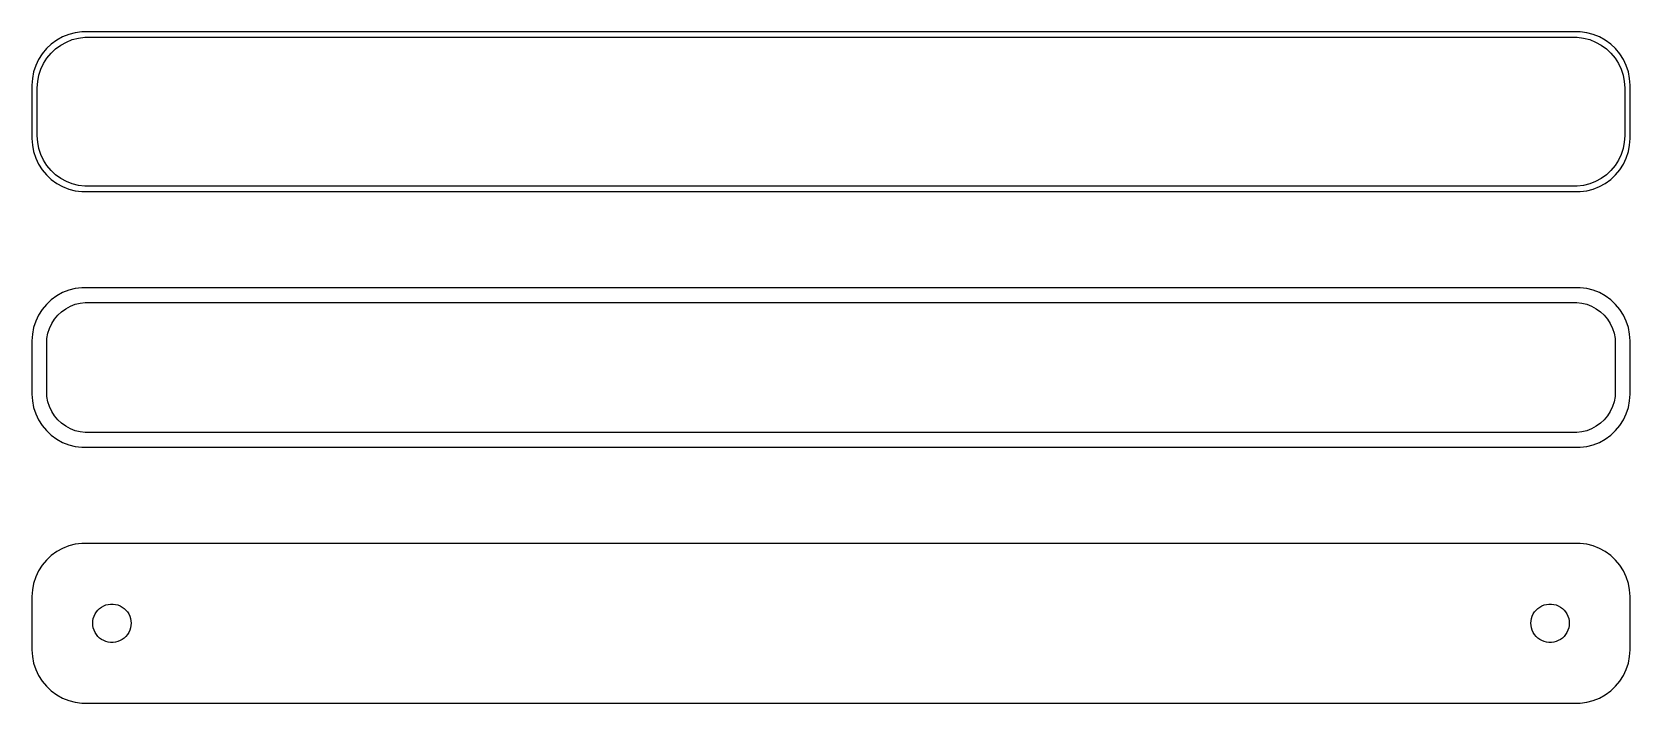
# Model space of a CAD drawing. Header units: metres. Extents: x -75 to 75, y 41 to 103.
import ezdxf

# ---------------------------------------------------------------- set-up
doc = ezdxf.new("R2010")
doc.units = ezdxf.units.M

msp = doc.modelspace()

# ---------------------------------------------------------------- linework, layer by layer
for p, q in [((-73.1871, 102.353), (-73.6448, 101.923)), ((-72.6791, 102.722), (-73.1871, 102.353)), ((-72.7778, 101.91), (-72.2952, 102.261)), ((-72.1289, 103.024), (-72.6791, 102.722)), ((-72.2952, 102.261), (-71.7724, 102.548)), ((-71.5451, 103.255), (-72.1289, 103.024)), ((-71.7724, 102.548), (-71.2178, 102.768)), ((-70.9369, 103.411), (-71.5451, 103.255)), ((-71.2178, 102.768), (-70.6401, 102.916)), ((-70.3139, 103.49), (-70.9369, 103.411)), ((-70.6401, 102.916), (-70.0482, 102.991)), ((70.3139, 103.49), (-70.3139, 103.49)), ((-70.0482, 102.991), (70.0482, 102.991)), ((70.0482, 102.991), (70.6401, 102.916)), ((70.9369, 103.411), (70.3139, 103.49)), ((70.6401, 102.916), (71.2178, 102.768)), ((71.5451, 103.255), (70.9369, 103.411)), ((71.2178, 102.768), (71.7724, 102.548)), ((72.1289, 103.024), (71.5451, 103.255)), ((71.7724, 102.548), (72.2952, 102.261)), ((72.6791, 102.722), (72.1289, 103.024)), ((72.2952, 102.261), (72.7778, 101.91)), ((73.1871, 102.353), (72.6791, 102.722)), ((73.6448, 101.923), (73.1871, 102.353)), ((-74.3815, 100.909), (-74.6489, 100.341)), ((-74.0451, 101.439), (-74.3815, 100.909)), ((-74.1664, 99.9986), (-73.9125, 100.538)), ((-73.6448, 101.923), (-74.0451, 101.439)), ((-73.9125, 100.538), (-73.5928, 101.042)), ((-73.5928, 101.042), (-73.2126, 101.502)), ((-73.2126, 101.502), (-72.7778, 101.91)), ((72.7778, 101.91), (73.2126, 101.502)), ((73.2126, 101.502), (73.5928, 101.042)), ((73.5928, 101.042), (73.9125, 100.538)), ((74.0451, 101.439), (73.6448, 101.923)), ((73.9125, 100.538), (74.1664, 99.9986)), ((74.3815, 100.909), (74.0451, 101.439)), ((74.6489, 100.341), (74.3815, 100.909)), ((-74.9606, 99.1267), (-75, 98.5)), ((-74.8429, 99.7434), (-74.9606, 99.1267)), ((-74.6489, 100.341), (-74.8429, 99.7434)), ((-74.4625, 98.8453), (-74.3508, 99.4313)), ((-74.3508, 99.4313), (-74.1664, 99.9986)), ((74.1664, 99.9986), (74.3508, 99.4313)), ((74.3508, 99.4313), (74.4625, 98.8453)), ((74.8429, 99.7434), (74.6489, 100.341)), ((74.9606, 99.1267), (74.8429, 99.7434)), ((75, 98.5), (74.9606, 99.1267)), ((-75, 98.5), (-75, 93.5)), ((-74.5, 98.25), (-74.4625, 98.8453)), ((-74.5, 93.75), (-74.5, 98.25)), ((74.4625, 98.8453), (74.5, 98.25)), ((74.5, 98.25), (74.5, 93.75)), ((75, 93.5), (75, 98.5)), ((-75, 93.5), (-74.9606, 92.8733)), ((-74.4625, 93.1547), (-74.5, 93.75)), ((-74.3508, 92.5687), (-74.4625, 93.1547)), ((74.4625, 93.1547), (74.3508, 92.5687)), ((74.5, 93.75), (74.4625, 93.1547)), ((74.9606, 92.8733), (75, 93.5)), ((-74.9606, 92.8733), (-74.8429, 92.2566)), ((-74.8429, 92.2566), (-74.6489, 91.6594)), ((-74.6489, 91.6594), (-74.3815, 91.0912)), ((-74.1664, 92.0014), (-74.3508, 92.5687)), ((-73.9125, 91.4617), (-74.1664, 92.0014)), ((74.1664, 92.0014), (73.9125, 91.4617)), ((74.3508, 92.5687), (74.1664, 92.0014)), ((74.3815, 91.0912), (74.6489, 91.6594)), ((74.6489, 91.6594), (74.8429, 92.2566)), ((74.8429, 92.2566), (74.9606, 92.8733)), ((-74.3815, 91.0912), (-74.0451, 90.5611)), ((-74.0451, 90.5611), (-73.6448, 90.0773)), ((-73.5928, 90.958), (-73.9125, 91.4617)), ((-73.6448, 90.0773), (-73.1871, 89.6474)), ((-73.2126, 90.4984), (-73.5928, 90.958)), ((-72.7778, 90.0901), (-73.2126, 90.4984)), ((-72.2952, 89.7395), (-72.7778, 90.0901)), ((72.7778, 90.0901), (72.2952, 89.7395)), ((73.2126, 90.4984), (72.7778, 90.0901)), ((73.1871, 89.6474), (73.6448, 90.0773)), ((73.5928, 90.958), (73.2126, 90.4984)), ((73.9125, 91.4617), (73.5928, 90.958)), ((73.6448, 90.0773), (74.0451, 90.5611)), ((74.0451, 90.5611), (74.3815, 91.0912)), ((-73.1871, 89.6474), (-72.6791, 89.2784)), ((-72.6791, 89.2784), (-72.1289, 88.9759)), ((-71.7724, 89.4521), (-72.2952, 89.7395)), ((-72.1289, 88.9759), (-71.5451, 88.7447)), ((-71.2178, 89.2325), (-71.7724, 89.4521)), ((-71.5451, 88.7447), (-70.9369, 88.5886)), ((-70.6401, 89.0841), (-71.2178, 89.2325)), ((-70.9369, 88.5886), (-70.3139, 88.5099)), ((-70.0482, 89.0094), (-70.6401, 89.0841)), ((-70.3139, 88.5099), (70.3139, 88.5099)), ((70.0482, 89.0094), (-70.0482, 89.0094)), ((70.6401, 89.0841), (70.0482, 89.0094)), ((70.3139, 88.5099), (70.9369, 88.5886)), ((71.2178, 89.2325), (70.6401, 89.0841)), ((70.9369, 88.5886), (71.5451, 88.7447)), ((71.7724, 89.4521), (71.2178, 89.2325)), ((71.5451, 88.7447), (72.1289, 88.9759)), ((72.2952, 89.7395), (71.7724, 89.4521)), ((72.1289, 88.9759), (72.6791, 89.2784)), ((72.6791, 89.2784), (73.1871, 89.6474)), ((-73.1871, 78.3526), (-73.6448, 77.9227)), ((-72.6791, 78.7216), (-73.1871, 78.3526)), ((-72.1289, 79.0241), (-72.6791, 78.7216)), ((-71.5451, 79.2553), (-72.1289, 79.0241)), ((-70.9369, 79.4114), (-71.5451, 79.2553)), ((-70.9457, 77.9301), (-70.4751, 78.0509)), ((-70.3139, 79.4901), (-70.9369, 79.4114)), ((-70.4751, 78.0509), (-69.993, 78.1118)), ((70.3139, 79.4901), (-70.3139, 79.4901)), ((-69.993, 78.1118), (69.993, 78.1118)), ((69.993, 78.1118), (70.4751, 78.0509)), ((70.9369, 79.4114), (70.3139, 79.4901)), ((70.4751, 78.0509), (70.9457, 77.9301)), ((71.5451, 79.2553), (70.9369, 79.4114)), ((72.1289, 79.0241), (71.5451, 79.2553)), ((72.6791, 78.7216), (72.1289, 79.0241)), ((73.1871, 78.3526), (72.6791, 78.7216)), ((73.6448, 77.9227), (73.1871, 78.3526)), ((-74.3815, 76.9088), (-74.6489, 76.3406)), ((-74.0451, 77.4389), (-74.3815, 76.9088)), ((-73.6448, 77.9227), (-74.0451, 77.4389)), ((-73.1408, 76.1141), (-72.8805, 76.5244)), ((-72.8805, 76.5244), (-72.5707, 76.8988)), ((-72.5707, 76.8988), (-72.2165, 77.2315)), ((-72.2165, 77.2315), (-71.8234, 77.5171)), ((-71.8234, 77.5171), (-71.3975, 77.7512)), ((-71.3975, 77.7512), (-70.9457, 77.9301)), ((70.9457, 77.9301), (71.3975, 77.7512)), ((71.3975, 77.7512), (71.8234, 77.5171)), ((71.8234, 77.5171), (72.2165, 77.2315)), ((72.2165, 77.2315), (72.5707, 76.8988)), ((72.5707, 76.8988), (72.8805, 76.5244)), ((72.8805, 76.5244), (73.1408, 76.1141)), ((74.0451, 77.4389), (73.6448, 77.9227)), ((74.3815, 76.9088), (74.0451, 77.4389)), ((74.6489, 76.3406), (74.3815, 76.9088)), ((-74.9606, 75.1267), (-75, 74.5)), ((-74.8429, 75.7434), (-74.9606, 75.1267)), ((-74.6489, 76.3406), (-74.8429, 75.7434)), ((-73.589, 74.735), (-73.4979, 75.2123)), ((-73.4979, 75.2123), (-73.3477, 75.6744)), ((-73.3477, 75.6744), (-73.1408, 76.1141)), ((73.1408, 76.1141), (73.3477, 75.6744)), ((73.3477, 75.6744), (73.4979, 75.2123)), ((73.4979, 75.2123), (73.589, 74.735)), ((74.8429, 75.7434), (74.6489, 76.3406)), ((74.9606, 75.1267), (74.8429, 75.7434)), ((75, 74.5), (74.9606, 75.1267)), ((-75, 74.5), (-75, 69.5)), ((-73.6195, 74.25), (-73.589, 74.735)), ((-73.6195, 69.75), (-73.6195, 74.25)), ((73.589, 74.735), (73.6195, 74.25)), ((73.6195, 74.25), (73.6195, 69.75)), ((75, 69.5), (75, 74.5)), ((-75, 69.5), (-74.9606, 68.8733)), ((-73.589, 69.265), (-73.6195, 69.75)), ((-73.4979, 68.7877), (-73.589, 69.265)), ((73.589, 69.265), (73.4979, 68.7877)), ((73.6195, 69.75), (73.589, 69.265)), ((74.9606, 68.8733), (75, 69.5)), ((-74.9606, 68.8733), (-74.8429, 68.2566)), ((-74.8429, 68.2566), (-74.6489, 67.6594)), ((-74.6489, 67.6594), (-74.3815, 67.0912)), ((-73.3477, 68.3256), (-73.4979, 68.7877)), ((-73.1408, 67.8859), (-73.3477, 68.3256)), ((-72.8805, 67.4756), (-73.1408, 67.8859)), ((73.1408, 67.8859), (72.8805, 67.4756)), ((73.3477, 68.3256), (73.1408, 67.8859)), ((73.4979, 68.7877), (73.3477, 68.3256)), ((74.3815, 67.0912), (74.6489, 67.6594)), ((74.6489, 67.6594), (74.8429, 68.2566)), ((74.8429, 68.2566), (74.9606, 68.8733)), ((-74.3815, 67.0912), (-74.0451, 66.5611)), ((-74.0451, 66.5611), (-73.6448, 66.0773)), ((-73.6448, 66.0773), (-73.1871, 65.6474)), ((-72.5707, 67.1012), (-72.8805, 67.4756)), ((-72.2165, 66.7685), (-72.5707, 67.1012)), ((-71.8234, 66.4829), (-72.2165, 66.7685)), ((-71.3975, 66.2488), (-71.8234, 66.4829)), ((-70.9457, 66.0699), (-71.3975, 66.2488)), ((-70.4751, 65.9491), (-70.9457, 66.0699)), ((70.9457, 66.0699), (70.4751, 65.9491)), ((71.3975, 66.2488), (70.9457, 66.0699)), ((71.8234, 66.4829), (71.3975, 66.2488)), ((72.2165, 66.7685), (71.8234, 66.4829)), ((72.5707, 67.1012), (72.2165, 66.7685)), ((72.8805, 67.4756), (72.5707, 67.1012)), ((73.1871, 65.6474), (73.6448, 66.0773)), ((73.6448, 66.0773), (74.0451, 66.5611)), ((74.0451, 66.5611), (74.3815, 67.0912)), ((-73.1871, 65.6474), (-72.6791, 65.2784)), ((-72.6791, 65.2784), (-72.1289, 64.9759)), ((-72.1289, 64.9759), (-71.5451, 64.7447)), ((-71.5451, 64.7447), (-70.9369, 64.5886)), ((-70.9369, 64.5886), (-70.3139, 64.5099)), ((-69.993, 65.8882), (-70.4751, 65.9491)), ((-70.3139, 64.5099), (70.3139, 64.5099)), ((69.993, 65.8882), (-69.993, 65.8882)), ((70.4751, 65.9491), (69.993, 65.8882)), ((70.3139, 64.5099), (70.9369, 64.5886)), ((70.9369, 64.5886), (71.5451, 64.7447)), ((71.5451, 64.7447), (72.1289, 64.9759)), ((72.1289, 64.9759), (72.6791, 65.2784)), ((72.6791, 65.2784), (73.1871, 65.6474)), ((-73.1871, 54.3526), (-73.6448, 53.9227)), ((-72.6791, 54.7216), (-73.1871, 54.3526)), ((-72.1289, 55.0241), (-72.6791, 54.7216)), ((-71.5451, 55.2553), (-72.1289, 55.0241)), ((-70.9369, 55.4114), (-71.5451, 55.2553)), ((-70.3139, 55.4901), (-70.9369, 55.4114)), ((70.3139, 55.4901), (-70.3139, 55.4901)), ((70.9369, 55.4114), (70.3139, 55.4901)), ((71.5451, 55.2553), (70.9369, 55.4114)), ((72.1289, 55.0241), (71.5451, 55.2553)), ((72.6791, 54.7216), (72.1289, 55.0241)), ((73.1871, 54.3526), (72.6791, 54.7216)), ((73.6448, 53.9227), (73.1871, 54.3526)), ((-74.3815, 52.9088), (-74.6489, 52.3406)), ((-74.0451, 53.4389), (-74.3815, 52.9088)), ((-73.6448, 53.9227), (-74.0451, 53.4389)), ((74.0451, 53.4389), (73.6448, 53.9227)), ((74.3815, 52.9088), (74.0451, 53.4389)), ((74.6489, 52.3406), (74.3815, 52.9088)), ((-74.9606, 51.1267), (-75, 50.5)), ((-74.8429, 51.7434), (-74.9606, 51.1267)), ((-74.6489, 52.3406), (-74.8429, 51.7434)), ((74.8429, 51.7434), (74.6489, 52.3406)), ((74.9606, 51.1267), (74.8429, 51.7434)), ((75, 50.5), (74.9606, 51.1267)), ((-75, 50.5), (-75, 45.5)), ((-68.6474, 49.3869), (-68.4645, 49.5198)), ((-68.4645, 49.5198), (-68.2664, 49.6287)), ((-68.2664, 49.6287), (-68.0562, 49.7119)), ((-68.0562, 49.7119), (-67.8373, 49.7681)), ((-67.8373, 49.7681), (-67.613, 49.7964)), ((-67.613, 49.7964), (-67.387, 49.7964)), ((-67.387, 49.7964), (-67.1627, 49.7681)), ((-67.1627, 49.7681), (-66.9438, 49.7119)), ((-66.9438, 49.7119), (-66.7336, 49.6287)), ((-66.7336, 49.6287), (-66.5355, 49.5198)), ((-66.5355, 49.5198), (-66.3526, 49.3869)), ((66.3526, 49.3869), (66.5355, 49.5198)), ((66.5355, 49.5198), (66.7336, 49.6287)), ((66.7336, 49.6287), (66.9438, 49.7119)), ((66.9438, 49.7119), (67.1627, 49.7681)), ((67.1627, 49.7681), (67.387, 49.7964)), ((67.387, 49.7964), (67.613, 49.7964)), ((67.613, 49.7964), (67.8373, 49.7681)), ((67.8373, 49.7681), (68.0562, 49.7119)), ((68.0562, 49.7119), (68.2664, 49.6287)), ((68.2664, 49.6287), (68.4645, 49.5198)), ((68.4645, 49.5198), (68.6474, 49.3869)), ((75, 45.5), (75, 50.5)), ((-69.3, 48), (-69.2858, 48.2256)), ((-69.2858, 47.7744), (-69.3, 48)), ((-69.2858, 48.2256), (-69.2434, 48.4476)), ((-69.2434, 48.4476), (-69.1736, 48.6626)), ((-69.1736, 48.6626), (-69.0773, 48.8671)), ((-69.0773, 48.8671), (-68.9562, 49.058)), ((-68.9562, 49.058), (-68.8121, 49.2322)), ((-68.8121, 49.2322), (-68.6474, 49.3869)), ((-66.3526, 49.3869), (-66.1879, 49.2322)), ((-66.1879, 49.2322), (-66.0438, 49.058)), ((-66.0438, 49.058), (-65.9226, 48.8671)), ((-65.9226, 48.8671), (-65.8264, 48.6626)), ((-65.8264, 48.6626), (-65.7565, 48.4476)), ((-65.7565, 48.4476), (-65.7142, 48.2256)), ((-65.7142, 48.2256), (-65.7, 48)), ((-65.7, 48), (-65.7142, 47.7744)), ((65.7, 48), (65.7142, 48.2256)), ((65.7142, 47.7744), (65.7, 48)), ((65.7142, 48.2256), (65.7565, 48.4476)), ((65.7565, 48.4476), (65.8264, 48.6626)), ((65.8264, 48.6626), (65.9226, 48.8671)), ((65.9226, 48.8671), (66.0438, 49.058)), ((66.0438, 49.058), (66.1879, 49.2322)), ((66.1879, 49.2322), (66.3526, 49.3869)), ((68.6474, 49.3869), (68.8121, 49.2322)), ((68.8121, 49.2322), (68.9562, 49.058)), ((68.9562, 49.058), (69.0773, 48.8671)), ((69.0773, 48.8671), (69.1736, 48.6626)), ((69.1736, 48.6626), (69.2434, 48.4476)), ((69.2434, 48.4476), (69.2858, 48.2256)), ((69.2858, 48.2256), (69.3, 48)), ((69.3, 48), (69.2858, 47.7744)), ((-69.2434, 47.5524), (-69.2858, 47.7744)), ((-69.1736, 47.3374), (-69.2434, 47.5524)), ((-69.0773, 47.1329), (-69.1736, 47.3374)), ((-68.9562, 46.942), (-69.0773, 47.1329)), ((-68.8121, 46.7678), (-68.9562, 46.942)), ((-68.6474, 46.6131), (-68.8121, 46.7678)), ((-68.4645, 46.4802), (-68.6474, 46.6131)), ((-66.3526, 46.6131), (-66.5355, 46.4802)), ((-66.1879, 46.7678), (-66.3526, 46.6131)), ((-66.0438, 46.942), (-66.1879, 46.7678)), ((-65.9226, 47.1329), (-66.0438, 46.942)), ((-65.8264, 47.3374), (-65.9226, 47.1329)), ((-65.7565, 47.5524), (-65.8264, 47.3374)), ((-65.7142, 47.7744), (-65.7565, 47.5524)), ((65.7565, 47.5524), (65.7142, 47.7744)), ((65.8264, 47.3374), (65.7565, 47.5524)), ((65.9226, 47.1329), (65.8264, 47.3374)), ((66.0438, 46.942), (65.9226, 47.1329)), ((66.1879, 46.7678), (66.0438, 46.942)), ((66.3526, 46.6131), (66.1879, 46.7678)), ((66.5355, 46.4802), (66.3526, 46.6131)), ((68.6474, 46.6131), (68.4645, 46.4802)), ((68.8121, 46.7678), (68.6474, 46.6131)), ((68.9562, 46.942), (68.8121, 46.7678)), ((69.0773, 47.1329), (68.9562, 46.942)), ((69.1736, 47.3374), (69.0773, 47.1329)), ((69.2434, 47.5524), (69.1736, 47.3374)), ((69.2858, 47.7744), (69.2434, 47.5524)), ((-75, 45.5), (-74.9606, 44.8733)), ((-68.2664, 46.3713), (-68.4645, 46.4802)), ((-68.0562, 46.2881), (-68.2664, 46.3713)), ((-67.8373, 46.2319), (-68.0562, 46.2881)), ((-67.613, 46.2036), (-67.8373, 46.2319)), ((-67.387, 46.2036), (-67.613, 46.2036)), ((-67.1627, 46.2319), (-67.387, 46.2036)), ((-66.9438, 46.2881), (-67.1627, 46.2319)), ((-66.7336, 46.3713), (-66.9438, 46.2881)), ((-66.5355, 46.4802), (-66.7336, 46.3713)), ((66.7336, 46.3713), (66.5355, 46.4802)), ((66.9438, 46.2881), (66.7336, 46.3713)), ((67.1627, 46.2319), (66.9438, 46.2881)), ((67.387, 46.2036), (67.1627, 46.2319)), ((67.613, 46.2036), (67.387, 46.2036)), ((67.8373, 46.2319), (67.613, 46.2036)), ((68.0562, 46.2881), (67.8373, 46.2319)), ((68.2664, 46.3713), (68.0562, 46.2881)), ((68.4645, 46.4802), (68.2664, 46.3713)), ((74.9606, 44.8733), (75, 45.5)), ((-74.9606, 44.8733), (-74.8429, 44.2566)), ((-74.8429, 44.2566), (-74.6489, 43.6594)), ((-74.6489, 43.6594), (-74.3815, 43.0912)), ((74.3815, 43.0912), (74.6489, 43.6594)), ((74.6489, 43.6594), (74.8429, 44.2566)), ((74.8429, 44.2566), (74.9606, 44.8733)), ((-74.3815, 43.0912), (-74.0451, 42.5611)), ((-74.0451, 42.5611), (-73.6448, 42.0773)), ((-73.6448, 42.0773), (-73.1871, 41.6474)), ((73.1871, 41.6474), (73.6448, 42.0773)), ((73.6448, 42.0773), (74.0451, 42.5611)), ((74.0451, 42.5611), (74.3815, 43.0912)), ((-73.1871, 41.6474), (-72.6791, 41.2784)), ((-72.6791, 41.2784), (-72.1289, 40.9759)), ((-72.1289, 40.9759), (-71.5451, 40.7447)), ((-71.5451, 40.7447), (-70.9369, 40.5886)), ((-70.9369, 40.5886), (-70.3139, 40.5099)), ((-70.3139, 40.5099), (70.3139, 40.5099)), ((70.3139, 40.5099), (70.9369, 40.5886)), ((70.9369, 40.5886), (71.5451, 40.7447)), ((71.5451, 40.7447), (72.1289, 40.9759)), ((72.1289, 40.9759), (72.6791, 41.2784)), ((72.6791, 41.2784), (73.1871, 41.6474))]:
    msp.add_line(p, q)

doc.saveas('drawing.dxf')
